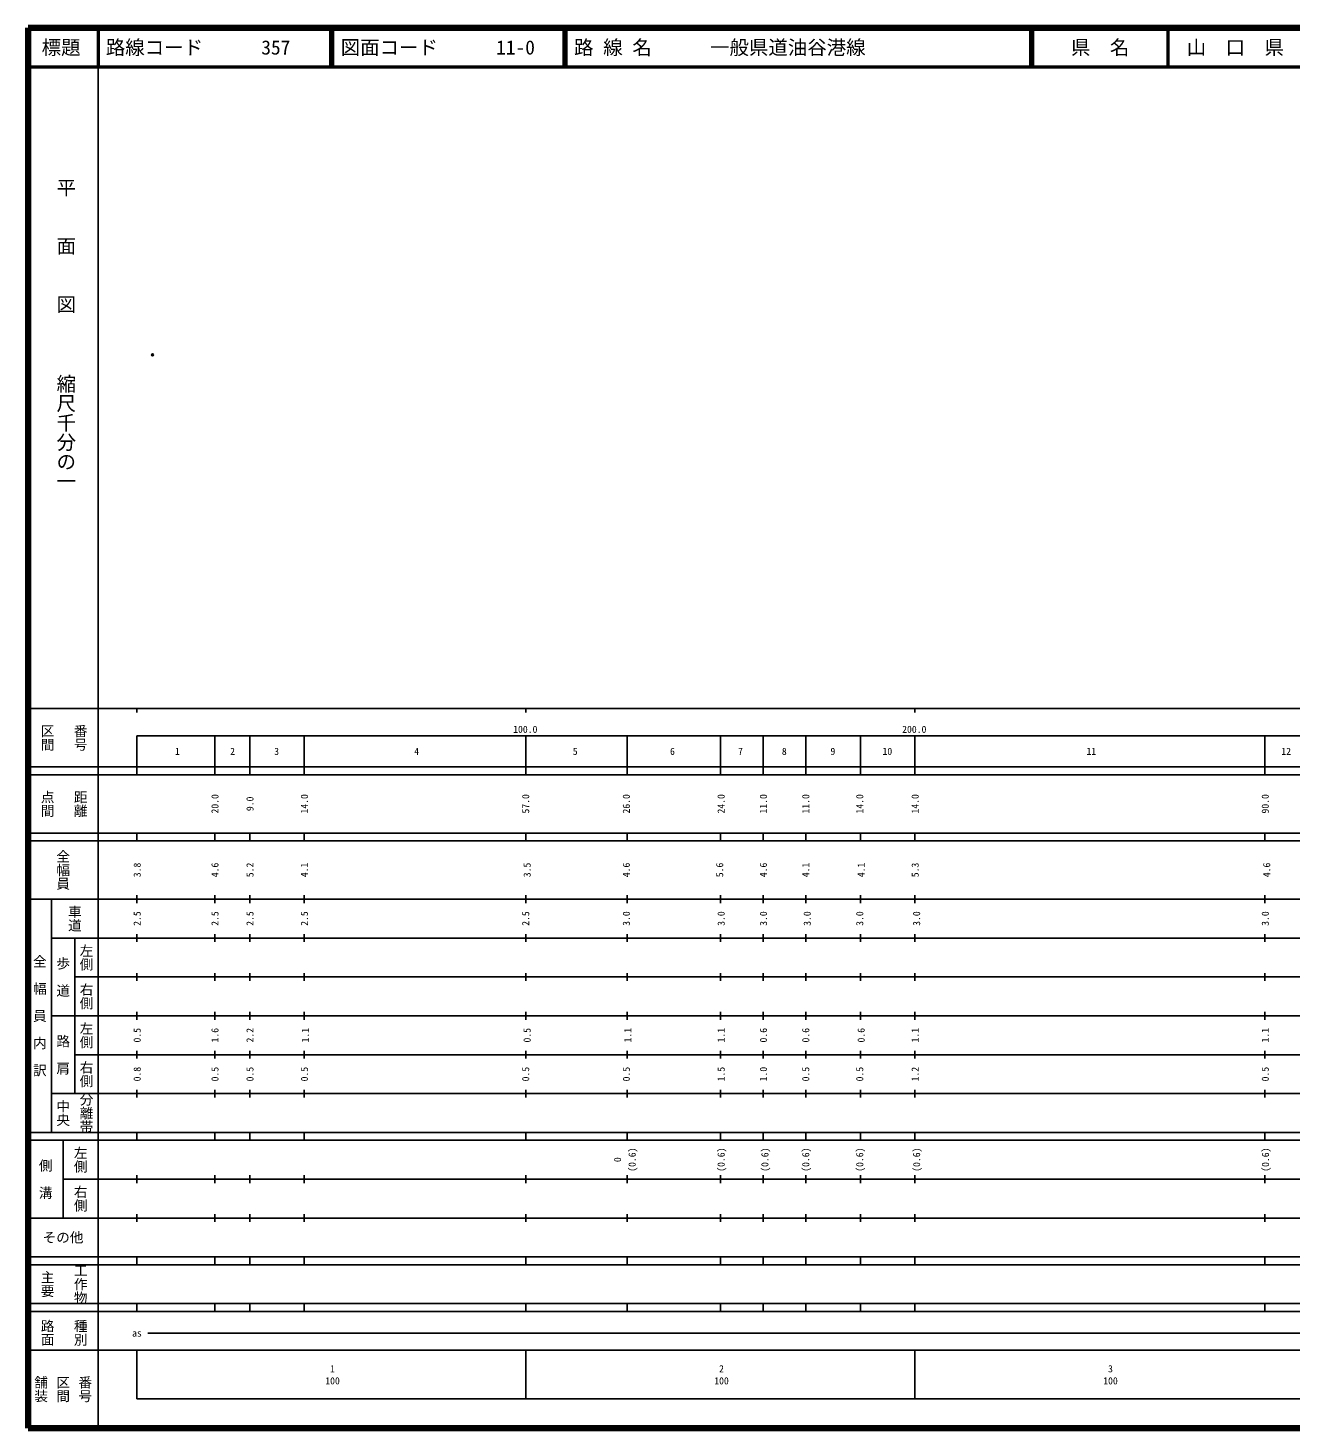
# Model space of a CAD drawing. Units: millimetres on the paper. Extents: x 40 to 680, y 20 to 380.
# Drawn here: x 40 to 364.7, y 20 to 380 of the extents above; entities that cross this region are included whole.
import ezdxf
from ezdxf.enums import TextEntityAlignment as Align

# ---------------------------------------------------------------- set-up
doc = ezdxf.new("R2010")
doc.units = ezdxf.units.MM
doc.header["$PDMODE"] = 32
doc.header["$PDSIZE"] = 0.5
doc.layers.add('M-OTRS', color=6, linetype='Continuous')
for name, color, linetype, lineweight in [('M-TTL', 2, 'Continuous', 140), ('M-TTL-BAND', 7, 'Continuous', 25), ('M-TTL-LINE', 7, 'Continuous', 50), ('M-TTL-TXT', 7, 'Continuous', 13)]:
    doc.layers.add(name, color=color, linetype=linetype, lineweight=lineweight)
doc.styles.add('@ＭＳ ゴシック', font='')
doc.styles.add('ＭＳ ゴシック', font='')
doc.styles.get('@ＭＳ ゴシック').set_extended_font_data('@MS Gothic')
doc.styles.get('ＭＳ ゴシック').set_extended_font_data('MS Gothic')

msp = doc.modelspace()

# ---------------------------------------------------------------- linework, layer by layer
at = {"layer": 'M-OTRS'}
msp.add_point((72.02, 295.95), dxfattribs=at)
at = {"layer": 'M-TTL'}
for p, q in [((40, 380), (40, 20)), ((680, 380), (40, 380)), ((40, 20), (680, 20))]:
    msp.add_line(p, q, dxfattribs=at)
at = {"layer": 'M-TTL-BAND'}
for p, q in [((58, 370), (58, 20)), ((40, 205), (579, 205)), ((68, 205), (68, 204)), ((168, 205), (168, 204)), ((268, 205), (268, 204)), ((68, 198), (579, 198)), ((68, 198), (68, 188)), ((88, 198), (88, 188)), ((97, 198), (97, 188)), ((111, 198), (111, 188)), ((168, 198), (168, 188)), ((194, 198), (194, 188)), ((218, 198), (218, 188)), ((229, 198), (229, 188)), ((240, 198), (240, 188)), ((254, 198), (254, 188)), ((268, 198), (268, 188)), ((358, 198), (358, 188)), ((40, 190), (579, 190)), ((40, 188), (579, 188)), ((40, 173), (579, 173)), ((68, 171), (68, 173)), ((88, 173), (88, 171)), ((97, 173), (97, 171)), ((111, 173), (111, 171)), ((168, 173), (168, 171)), ((194, 173), (194, 171)), ((218, 173), (218, 171)), ((229, 173), (229, 171)), ((240, 173), (240, 171)), ((254, 173), (254, 171)), ((268, 173), (268, 171)), ((358, 173), (358, 171)), ((40, 171), (579, 171)), ((40, 156), (579, 156)), ((46, 96), (46, 156)), ((68, 155), (68, 157)), ((88, 157), (88, 155)), ((97, 157), (97, 155)), ((111, 157), (111, 155)), ((168, 157), (168, 155)), ((194, 157), (194, 155)), ((218, 157), (218, 155)), ((229, 157), (229, 155)), ((240, 157), (240, 155)), ((254, 157), (254, 155)), ((268, 157), (268, 155)), ((358, 157), (358, 155)), ((46, 146), (579, 146)), ((52, 146), (52, 106)), ((68, 145), (68, 147)), ((88, 147), (88, 145)), ((97, 147), (97, 145)), ((111, 147), (111, 145)), ((168, 147), (168, 145)), ((194, 147), (194, 145)), ((218, 147), (218, 145)), ((229, 147), (229, 145)), ((240, 147), (240, 145)), ((254, 147), (254, 145)), ((268, 147), (268, 145)), ((358, 147), (358, 145)), ((68, 135), (68, 137)), ((88, 137), (88, 135)), ((97, 137), (97, 135)), ((111, 137), (111, 135)), ((168, 137), (168, 135)), ((194, 137), (194, 135)), ((218, 137), (218, 135)), ((229, 137), (229, 135)), ((240, 137), (240, 135)), ((254, 137), (254, 135)), ((268, 137), (268, 135)), ((358, 137), (358, 135)), ((52, 136), (579, 136)), ((46, 126), (579, 126)), ((68, 125), (68, 127)), ((88, 127), (88, 125)), ((97, 127), (97, 125)), ((111, 127), (111, 125)), ((168, 127), (168, 125)), ((194, 127), (194, 125)), ((218, 127), (218, 125)), ((229, 127), (229, 125)), ((240, 127), (240, 125)), ((254, 127), (254, 125)), ((268, 127), (268, 125)), ((358, 127), (358, 125)), ((52, 116), (579, 116)), ((68, 115), (68, 117)), ((88, 117), (88, 115)), ((97, 117), (97, 115)), ((111, 117), (111, 115)), ((168, 117), (168, 115)), ((194, 117), (194, 115)), ((218, 117), (218, 115)), ((229, 117), (229, 115)), ((240, 117), (240, 115)), ((254, 117), (254, 115)), ((268, 117), (268, 115)), ((358, 117), (358, 115)), ((46, 106), (579, 106)), ((68, 105), (68, 107)), ((88, 107), (88, 105)), ((97, 107), (97, 105)), ((111, 107), (111, 105)), ((168, 107), (168, 105)), ((194, 107), (194, 105)), ((218, 107), (218, 105)), ((229, 107), (229, 105)), ((240, 107), (240, 105)), ((254, 107), (254, 105)), ((268, 107), (268, 105)), ((358, 107), (358, 105)), ((40, 96), (579, 96)), ((40, 94), (579, 94)), ((49, 94), (49, 74)), ((68, 94), (68, 96)), ((88, 96), (88, 94)), ((97, 96), (97, 94)), ((111, 96), (111, 94)), ((168, 96), (168, 94)), ((194, 96), (194, 94)), ((218, 96), (218, 94)), ((229, 96), (229, 94)), ((240, 96), (240, 94)), ((254, 96), (254, 94)), ((268, 96), (268, 94)), ((358, 96), (358, 94)), ((49, 84), (579, 84)), ((68, 83), (68, 85)), ((88, 85), (88, 83)), ((97, 85), (97, 83)), ((111, 85), (111, 83)), ((168, 85), (168, 83)), ((194, 85), (194, 83)), ((218, 85), (218, 83)), ((229, 85), (229, 83)), ((240, 85), (240, 83)), ((254, 85), (254, 83)), ((268, 85), (268, 83)), ((358, 85), (358, 83)), ((40, 74), (579, 74)), ((68, 73), (68, 75)), ((88, 75), (88, 73)), ((97, 75), (97, 73)), ((111, 75), (111, 73)), ((168, 75), (168, 73)), ((194, 75), (194, 73)), ((218, 75), (218, 73)), ((229, 75), (229, 73)), ((240, 75), (240, 73)), ((254, 75), (254, 73)), ((268, 75), (268, 73)), ((358, 75), (358, 73)), ((40, 64), (579, 64)), ((40, 62), (579, 62)), ((68, 62), (68, 64)), ((88, 64), (88, 62)), ((97, 64), (97, 62)), ((111, 64), (111, 62)), ((168, 64), (168, 62)), ((194, 64), (194, 62)), ((218, 64), (218, 62)), ((229, 64), (229, 62)), ((240, 64), (240, 62)), ((254, 64), (254, 62)), ((268, 64), (268, 62)), ((358, 64), (358, 62)), ((40, 52), (579, 52)), ((68, 50), (68, 52)), ((88, 52), (88, 50)), ((97, 52), (97, 50)), ((111, 52), (111, 50)), ((168, 52), (168, 50)), ((194, 52), (194, 50)), ((218, 52), (218, 50)), ((229, 52), (229, 50)), ((240, 52), (240, 50)), ((254, 52), (254, 50)), ((268, 52), (268, 50)), ((358, 52), (358, 50)), ((40, 50), (579, 50)), ((70.805, 44.406), (565.903, 44.406)), ((40, 40), (579, 40)), ((68, 40), (68, 27.5)), ((168, 40), (168, 27.5)), ((268, 40), (268, 27.5)), ((68, 27.5), (579, 27.5))]:
    msp.add_line(p, q, dxfattribs=at)
at = {"layer": 'M-TTL-LINE'}
for p, q in [((58, 380), (58, 370)), ((117.75, 380), (117.75, 370)), ((118.25, 380), (118.25, 370)), ((177.75, 380), (177.75, 370)), ((178.25, 380), (178.25, 370)), ((297.75, 380), (297.75, 370)), ((298.25, 380), (298.25, 370)), ((333, 380), (333, 370)), ((40, 370), (680, 370))]:
    msp.add_line(p, q, dxfattribs=at)

# ---------------------------------------------------------------- texts
at = {"layer": 'M-TTL-BAND', "style": '@ＭＳ ゴシック'}
for s, p in [('平\u3000\u3000面\u3000\u3000図', (49.777, 306.475)), ('縮尺千分の一', (49.777, 261.03))]:
    msp.add_text(s, height=3.666, rotation=270, dxfattribs=at).set_placement(p, align=Align.MIDDLE_RIGHT)
at = {"layer": 'M-TTL-BAND'}
for s, height, rotation, style, p in [('区間', 2.566, 270, '@ＭＳ ゴシック', (45, 197.5)), ('番号', 2.566, 270, '@ＭＳ ゴシック', (53.5, 197.5)), ('点間', 2.566, 270, '@ＭＳ ゴシック', (45, 180.5)), ('距離', 2.566, 270, '@ＭＳ ゴシック', (53.5, 180.5)), ('20.0', 1.833, 90, 'ＭＳ ゴシック', (88.053, 180.5)), ('9.0', 1.833, 90, 'ＭＳ ゴシック', (97.053, 180.5)), ('14.0', 1.833, 90, 'ＭＳ ゴシック', (111.054, 180.5)), ('57.0', 1.833, 90, 'ＭＳ ゴシック', (167.931, 180.5)), ('26.0', 1.833, 90, 'ＭＳ ゴシック', (193.807, 180.5)), ('24.0', 1.833, 90, 'ＭＳ ゴシック', (218.182, 180.5)), ('11.0', 1.833, 90, 'ＭＳ ゴシック', (229.058, 180.5)), ('11.0', 1.833, 90, 'ＭＳ ゴシック', (239.933, 180.5)), ('14.0', 1.833, 90, 'ＭＳ ゴシック', (253.809, 180.5)), ('14.0', 1.833, 90, 'ＭＳ ゴシック', (268.059, 180.5)), ('90.0', 1.833, 90, 'ＭＳ ゴシック', (358.062, 180.5)), ('全幅員', 2.566, 270, '@ＭＳ ゴシック', (49, 163.5)), ('3.8', 1.833, 90, 'ＭＳ ゴシック', (68.052, 163.5)), ('4.6', 1.833, 90, 'ＭＳ ゴシック', (88.053, 163.5)), ('5.2', 1.833, 90, 'ＭＳ ゴシック', (97.053, 163.5)), ('4.1', 1.833, 90, 'ＭＳ ゴシック', (111.054, 163.5)), ('3.5', 1.833, 90, 'ＭＳ ゴシック', (168.306, 163.5)), ('4.6', 1.833, 90, 'ＭＳ ゴシック', (193.807, 163.5)), ('5.6', 1.833, 90, 'ＭＳ ゴシック', (217.807, 163.5)), ('4.6', 1.833, 90, 'ＭＳ ゴシック', (229.058, 163.5)), ('4.1', 1.833, 90, 'ＭＳ ゴシック', (239.933, 163.5)), ('4.1', 1.833, 90, 'ＭＳ ゴシック', (254.184, 163.5)), ('5.3', 1.833, 90, 'ＭＳ ゴシック', (268.059, 163.5)), ('4.6', 1.833, 90, 'ＭＳ ゴシック', (358.437, 163.5)), ('車道', 2.566, 270, '@ＭＳ ゴシック', (52, 151)), ('2.5', 1.833, 90, 'ＭＳ ゴシック', (68.052, 151)), ('2.5', 1.833, 90, 'ＭＳ ゴシック', (88.053, 151)), ('2.5', 1.833, 90, 'ＭＳ ゴシック', (97.053, 151)), ('2.5', 1.833, 90, 'ＭＳ ゴシック', (111.054, 151)), ('2.5', 1.833, 90, 'ＭＳ ゴシック', (167.931, 151)), ('3.0', 1.833, 90, 'ＭＳ ゴシック', (193.807, 151)), ('3.0', 1.833, 90, 'ＭＳ ゴシック', (218.182, 151)), ('3.0', 1.833, 90, 'ＭＳ ゴシック', (229.058, 151)), ('3.0', 1.833, 90, 'ＭＳ ゴシック', (240.308, 151)), ('3.0', 1.833, 90, 'ＭＳ ゴシック', (253.809, 151)), ('3.0', 1.833, 90, 'ＭＳ ゴシック', (268.434, 151)), ('3.0', 1.833, 90, 'ＭＳ ゴシック', (358.062, 151)), ('左側', 2.566, 270, '@ＭＳ ゴシック', (55, 141)), ('全\u3000幅\u3000員\u3000内\u3000訳', 2.566, 270, '@ＭＳ ゴシック', (43, 126)), ('歩\u3000道', 2.566, 270, '@ＭＳ ゴシック', (49, 136)), ('右側', 2.566, 270, '@ＭＳ ゴシック', (55, 131)), ('左側', 2.566, 270, '@ＭＳ ゴシック', (55, 121)), ('0.5', 1.833, 90, 'ＭＳ ゴシック', (68.052, 121)), ('1.6', 1.833, 90, 'ＭＳ ゴシック', (88.053, 121)), ('2.2', 1.833, 90, 'ＭＳ ゴシック', (97.053, 121)), ('1.1', 1.833, 90, 'ＭＳ ゴシック', (111.304, 121)), ('0.5', 1.833, 90, 'ＭＳ ゴシック', (168.306, 121)), ('1.1', 1.833, 90, 'ＭＳ ゴシック', (194.182, 121)), ('1.1', 1.833, 90, 'ＭＳ ゴシック', (218.182, 121)), ('0.6', 1.833, 90, 'ＭＳ ゴシック', (229.058, 121)), ('0.6', 1.833, 90, 'ＭＳ ゴシック', (239.933, 121)), ('0.6', 1.833, 90, 'ＭＳ ゴシック', (254.184, 121)), ('1.1', 1.833, 90, 'ＭＳ ゴシック', (268.059, 121)), ('1.1', 1.833, 90, 'ＭＳ ゴシック', (358.062, 121)), ('路\u3000肩', 2.566, 270, '@ＭＳ ゴシック', (49, 116)), ('右側', 2.566, 270, '@ＭＳ ゴシック', (55, 111)), ('0.8', 1.833, 90, 'ＭＳ ゴシック', (68.052, 111)), ('0.5', 1.833, 90, 'ＭＳ ゴシック', (88.053, 111)), ('0.5', 1.833, 90, 'ＭＳ ゴシック', (97.053, 111)), ('0.5', 1.833, 90, 'ＭＳ ゴシック', (111.054, 111)), ('0.5', 1.833, 90, 'ＭＳ ゴシック', (167.931, 111)), ('0.5', 1.833, 90, 'ＭＳ ゴシック', (193.807, 111)), ('1.5', 1.833, 90, 'ＭＳ ゴシック', (218.182, 111)), ('1.0', 1.833, 90, 'ＭＳ ゴシック', (229.058, 111)), ('0.5', 1.833, 90, 'ＭＳ ゴシック', (239.933, 111)), ('0.5', 1.833, 90, 'ＭＳ ゴシック', (253.809, 111)), ('1.2', 1.833, 90, 'ＭＳ ゴシック', (268.059, 111)), ('0.5', 1.833, 90, 'ＭＳ ゴシック', (358.062, 111)), ('分離帯', 2.566, 270, '@ＭＳ ゴシック', (55, 101)), ('中央', 2.566, 270, '@ＭＳ ゴシック', (49, 101)), ('左側', 2.566, 270, '@ＭＳ ゴシック', (53.5, 89)), ('(0.6)', 1.833, 90, 'ＭＳ ゴシック', (195.307, 89)), ('(0.6)', 1.833, 90, 'ＭＳ ゴシック', (218.182, 89)), ('(0.6)', 1.833, 90, 'ＭＳ ゴシック', (229.433, 89)), ('(0.6)', 1.833, 90, 'ＭＳ ゴシック', (239.933, 89)), ('(0.6)', 1.833, 90, 'ＭＳ ゴシック', (253.809, 89)), ('(0.6)', 1.833, 90, 'ＭＳ ゴシック', (268.434, 89)), ('(0.6)', 1.833, 90, 'ＭＳ ゴシック', (358.125, 89)), ('側\u3000溝', 2.566, 270, '@ＭＳ ゴシック', (44.5, 84)), ('0', 1.833, 90, 'ＭＳ ゴシック', (191.556, 89)), ('右側', 2.566, 270, '@ＭＳ ゴシック', (53.5, 79)), ('工作物', 2.566, 270, '@ＭＳ ゴシック', (53.5, 57)), ('主要', 2.566, 270, '@ＭＳ ゴシック', (45, 57)), ('路面', 2.566, 270, '@ＭＳ ゴシック', (45, 44.5)), ('種別', 2.566, 270, '@ＭＳ ゴシック', (53.5, 44.5)), ('舗装', 2.566, 270, '@ＭＳ ゴシック', (43.333, 30)), ('区間', 2.566, 270, '@ＭＳ ゴシック', (49, 30)), ('番号', 2.566, 270, '@ＭＳ ゴシック', (54.667, 30))]:
    msp.add_text(s, height=height, rotation=rotation, dxfattribs=dict(at, style=style)).set_placement(p, align=Align.MIDDLE_CENTER)
at = {"layer": 'M-TTL-BAND', "style": 'ＭＳ ゴシック'}
for s, p in [('100.0', (167.844, 198.195)), ('200.0', (267.844, 198.195))]:
    msp.add_text(s, height=1.833, dxfattribs=at).set_placement(p, align=Align.BOTTOM_CENTER)
for s, height, p in [('1', 1.833, (78.417, 194)), ('2', 1.833, (92.584, 194)), ('3', 1.833, (103.918, 194)), ('4', 1.833, (139.919, 194)), ('5', 1.833, (180.671, 194)), ('6', 1.833, (205.672, 194)), ('7', 1.833, (223.172, 194)), ('8', 1.833, (234.423, 194)), ('9', 1.833, (246.923, 194)), ('10', 1.833, (260.924, 194)), ('11', 1.833, (313.363, 194)), ('12', 1.833, (363.448, 194)), ('その他', 2.566, (49, 69)), ('as', 1.833, (68.006, 44.406)), ('1', 1.833, (118.288, 35.238)), ('2', 1.833, (218.288, 35.238)), ('3', 1.833, (318.288, 35.238)), ('100', 1.833, (118.288, 32.131)), ('100', 1.833, (218.288, 32.131)), ('100', 1.833, (318.288, 32.131))]:
    msp.add_text(s, height=height, dxfattribs=at).set_placement(p, align=Align.MIDDLE_CENTER)
at = {"layer": 'M-TTL-TXT', "style": 'ＭＳ ゴシック'}
for s, p in [('標題', (48.5, 375)), ('県\u3000名', (315.625, 375)), ('山\u3000口\u3000県', (350.375, 375))]:
    msp.add_text(s, height=3.666, dxfattribs=at).set_placement(p, align=Align.MIDDLE_CENTER)
for s, p in [('路線コード      357', (60, 375)), ('図面コード      11-0', (120.38, 375)), ('路 線 名      一般県道油谷港線', (180.38, 375))]:
    msp.add_text(s, height=3.666, dxfattribs=at).set_placement(p, align=Align.MIDDLE_LEFT)

doc.saveas('drawing.dxf')
